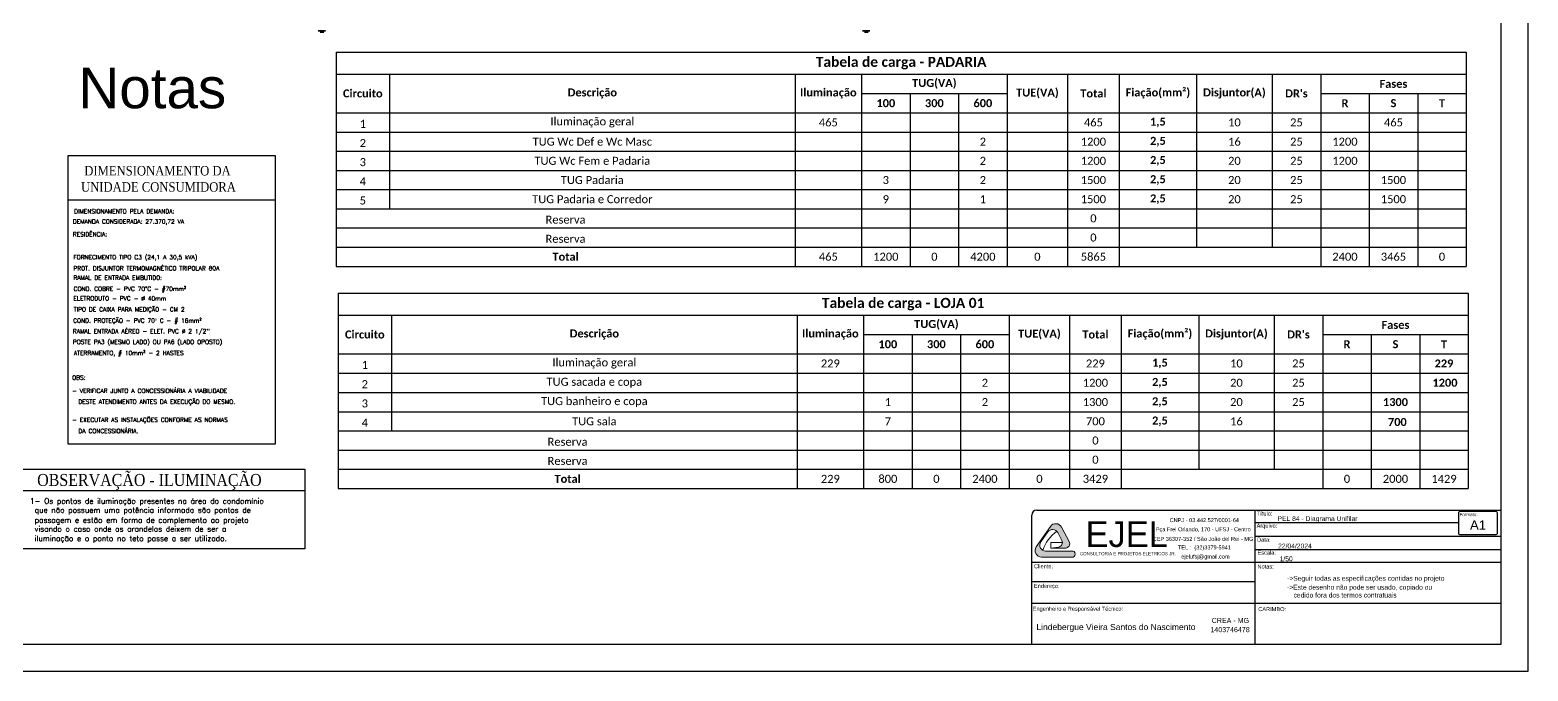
# Model space of a CAD drawing. Header units: millimetres. Extents: x 18652 to 51407, y 18252 to 30404.
# Drawn here: x 37127 to 39919, y 18252 to 19447 of the extents above; entities that cross this region are included whole.
import ezdxf

# ---------------------------------------------------------------- set-up
doc = ezdxf.new("R2010")
doc.units = ezdxf.units.MM
for name, color, linetype, lineweight in [('EJEL05130C', 130, 'Continuous', 30), ('EJEL0550C', 50, 'Continuous', 35), ('EJEL0910C', 10, 'Continuous', 9), ('EJELFORMATO', 170, 'Continuous', 25)]:
    doc.layers.add(name, color=color, linetype=linetype, lineweight=lineweight)
doc.styles.add('AGEONE', font='')
doc.styles.add('AR', font='arial.ttf')
doc.styles.add('EST2', font='GARA.TTF')
doc.styles.add('ROMANS', font='romans.shx')
doc.styles.get("Standard").update_dxf_attribs({"font": 'arial.ttf'})
doc.styles.add('t15', font='arial.ttf', dxfattribs={"height": 0.15})
doc.styles.get('AGEONE').set_extended_font_data('Ageone')

msp = doc.modelspace()

# ---------------------------------------------------------------- hatches: boundary and pattern name
at = {"layer": 'EJEL0910C'}
h = msp.add_hatch(color=256, dxfattribs=at)
h.dxf.hatch_style = 1
edge = h.paths.add_edge_path()
edge.add_arc((39042.60584978457, 18491.44801274936), 8.522312406961811, -81.42301880512713, 28.01405766303168, ccw=False)
edge.add_line((39043.87685121864, 18483.02101066579), (39029.50335966107, 18480.85313077192))
edge.add_line((39029.50335966109, 18480.85313077192), (39056.11998962521, 18480.85313077193))
edge.add_arc((39056.11998962518, 18489.3754431789), 8.522312406961884, 270, 388.0140576630249)
edge.add_line((39063.64376297276, 18493.37827260022), (39049.39175452809, 18520.16654409471))
edge.add_arc((39038.64350688874, 18514.44821634993), 12.17473200994444, 28.01405766304973, 145.1095997923744)
edge.add_line((39028.65721063988, 18521.41226594368), (39002.26523497955, 18483.56674460028))
edge.add_arc((39012.25153122839, 18476.60269500654), 12.17473200994433, 145.1095997923639, 269.9862535993906)
edge.add_line((39012.2486102673, 18464.427963347), (39071.13633463773, 18464.41383500678))
edge.add_ellipse((39071.13775361725, 18469.9109970867), major_axis=(0.001418979510487455, 5.497162079938893), ratio=0.7056061408771386, start_angle=180, end_angle=360.0417428966182)
edge.add_line((39071.13634667028, 18475.40815843719), (39019.7962000871, 18475.39606330382))
edge.add_arc((39019.79337169603, 18486.35332174772), 10.95725880895053, 145.1095997924006, 270.01478972746276, ccw=False)
edge.add_line((39010.80570507207, 18492.62096638209), (39023.71893073954, 18511.1382522382))
edge.add_arc((39032.70659736346, 18504.87060760384), 10.95725880894988, 28.01405766304339, 145.1095997923957, ccw=False)
edge.add_line((39042.38002023892, 18510.01710257414), (39050.12962313212, 18495.4508421707))

# ---------------------------------------------------------------- linework, layer by layer
for p, q in [((37697.28147918265, 19405.24881685548), (39803.65511066118, 19405.24881685548)), ((37697.28147918265, 19405.24881685548), (37697.28147918265, 19006.12136679282)), ((39803.65511066118, 19405.24881685548), (39803.65511066118, 19006.12136679282)), ((37697.28147918265, 19364.20896097222), (39803.65511066118, 19364.20896097222)), ((37797.01445099447, 19364.20896097222), (37797.01445099447, 19113.31251810885)), ((38552.80892724664, 19364.20896097222), (38552.80892724664, 19006.12136679282)), ((38676.77144325656, 19364.20896097222), (38676.77144325656, 19006.12136679282)), ((38948.01319230962, 19364.20896097222), (38948.01319230962, 19006.12136679282)), ((39060.79284176658, 19364.20896097222), (39060.79284176658, 19006.12136679282)), ((39156.79819139408, 19364.20896097222), (39156.79819139408, 19006.12136679282)), ((39301.26262941772, 19364.20896097222), (39301.26262941772, 19041.85175056481)), ((39441.99944525708, 19364.20896097222), (39441.99944525708, 19041.85175056481)), ((39532.41336160812, 19364.20896097222), (39532.41336160812, 19006.12136679282)), ((38676.77144325656, 19327.97773770671), (38948.01319230962, 19327.97773770671)), ((38767.18535960758, 19327.97773770671), (38767.18535960758, 19006.12136679282)), ((38857.59927595862, 19327.97773770671), (38857.59927595862, 19006.12136679282)), ((39532.41336160812, 19327.97773770671), (39803.65511066118, 19327.97773770671)), ((39622.82727795914, 19327.97773770671), (39622.82727795914, 19006.12136679282)), ((39713.24119431018, 19327.97773770671), (39713.24119431018, 19006.12136679282)), ((37697.28147918265, 19292.24735393471), (39803.65511066118, 19292.24735393471)), ((37697.28147918265, 19256.23405319689), (39803.65511066118, 19256.23405319689)), ((37697.28147918265, 19220.50366942488), (39803.65511066118, 19220.50366942488)), ((37697.28147918265, 19184.77328565287), (39803.65511066118, 19184.77328565287)), ((37697.28147918265, 19149.04290188086), (39803.65511066118, 19149.04290188086)), ((37697.28147918265, 19113.31251810885), (39803.65511066118, 19113.31251810885)), ((37697.28147918265, 19077.58213433683), (39803.65511066118, 19077.58213433683)), ((37697.28147918265, 19041.85175056481), (39803.65511066118, 19041.85175056481)), ((37697.28147918265, 19006.12136679282), (39803.65511066118, 19006.12136679282)), ((37701.06134713321, 18956.10946549077), (39807.43497861174, 18956.10946549077)), ((37701.06134713321, 18956.10946549077), (37701.06134713321, 18592.21538290887)), ((39807.43497861174, 18956.10946549077), (39807.43497861174, 18592.21538290887)), ((37701.06134713321, 18915.0696096075), (39807.43497861174, 18915.0696096075)), ((37800.79431894502, 18915.0696096075), (37800.79431894502, 18699.40653422491)), ((38556.5887951972, 18915.0696096075), (38556.5887951972, 18592.21538290887)), ((38680.55131120711, 18915.0696096075), (38680.55131120711, 18592.21538290887)), ((38951.79306026018, 18915.0696096075), (38951.79306026018, 18592.21538290887)), ((39064.57270971713, 18915.0696096075), (39064.57270971713, 18592.21538290887)), ((39160.57805934464, 18915.0696096075), (39160.57805934464, 18592.21538290887)), ((39305.04249736828, 18915.0696096075), (39305.04249736828, 18627.9457666809)), ((39445.77931320764, 18915.0696096075), (39445.77931320764, 18627.9457666809)), ((39536.19322955867, 18915.0696096075), (39536.19322955867, 18592.21538290887)), ((38680.55131120711, 18878.83838634201), (38951.79306026018, 18878.83838634201)), ((38770.96522755814, 18878.83838634201), (38770.96522755814, 18592.21538290887)), ((38861.37914390917, 18878.83838634201), (38861.37914390917, 18592.21538290887)), ((39536.19322955867, 18878.83838634201), (39807.43497861174, 18878.83838634201)), ((39626.6071459097, 18878.83838634201), (39626.6071459097, 18592.21538290887)), ((39717.02106226073, 18878.83838634201), (39717.02106226073, 18592.21538290887)), ((37701.06134713321, 18843.10800257), (39807.43497861174, 18843.10800257)), ((37701.06134713321, 18807.09470183217), (39807.43497861174, 18807.09470183217)), ((37701.06134713321, 18771.138749128), (39807.43497861174, 18771.138749128)), ((37701.06134713321, 18735.13691799693), (39807.43497861174, 18735.13691799693)), ((37701.06134713321, 18699.40653422491), (39807.43497861174, 18699.40653422491)), ((37701.06134713321, 18663.67615045288), (39807.43497861174, 18663.67615045288)), ((37701.06134713321, 18627.9457666809), (39807.43497861174, 18627.9457666809)), ((37701.06134713321, 18592.21538290887), (39807.43497861174, 18592.21538290887))]:
    msp.add_line(p, q)
at = {"layer": 'EJEL05130C'}
for p, q in [((37197.71404893976, 19130.01945644898), (37583.59629660093, 19130.01945644898)), ((37107.95658509448, 18628.23921063697), (37639.10529844087, 18628.23921063697)), ((37639.10529844087, 18628.23921063697), (37639.10529844087, 18479.58626489013)), ((37107.95658509448, 18588.23921063697), (37639.10529844087, 18588.23921063697)), ((37639.10529844087, 18479.58626489013), (37107.95658509448, 18479.58626489013))]:
    msp.add_line(p, q, dxfattribs=at)
at = {"layer": 'EJEL05130C', "ltscale": 0.35}
msp.add_lwpolyline([(37197.71404893976, 19212.38745644898), (37583.59629660093, 19212.38745644898), (37583.59629660093, 18674.83053940531), (37197.71404893976, 18674.83053940531)], close=True, dxfattribs=at)
at = {"layer": 'EJEL0550C', "linetype": 'Continuous'}
for p, q in [((37664.02622740556, 19445.18344324394), (37677.69214734275, 19445.18344324394)), ((37667.44163201287, 19442.45197986378), (37674.27674274056, 19442.45197986378)), ((38678.59704637276, 19445.18344324704), (38692.26296630996, 19445.18344324704)), ((38682.01245098007, 19442.45197986688), (38688.84756170777, 19442.45197986688))]:
    msp.add_line(p, q, dxfattribs=at)
at = {"layer": 'EJEL0910C'}
for p, q in [((39002.26523497954, 18483.56674460028), (39028.65721063985, 18521.41226594368)), ((39049.3917545281, 18520.16654409471), (39063.64376297276, 18493.37827260022)), ((39010.8057050721, 18492.62096638209), (39023.71893073953, 18511.1382522382)), ((39051.12045440212, 18491.81038958087), (39029.50335966109, 18491.81038958087)), ((39029.50335966109, 18480.85313077192), (39029.50335966109, 18491.81038958087)), ((39042.3800202389, 18510.01710257414), (39050.12962313209, 18495.45084217071)), ((39071.13633463779, 18464.41383500677), (39012.2486102673, 18464.427963347)), ((39071.13634667028, 18475.40815843719), (39019.79620008735, 18475.39606330382)), ((39029.50335966109, 18480.85313077192), (39043.87685121864, 18483.02101066579)), ((39056.11998962518, 18480.85313077192), (39029.50335966109, 18480.85313077192)), ((39056.11998962518, 18480.85313077192), (39029.50335966109, 18480.85313077192))]:
    msp.add_line(p, q, dxfattribs=at)
for centre, radius, start, end in [((39083.92243181384, 18453.082795058), 73.4833947464707, 126.1074537238447, 161.1486609979312), ((39032.70659736346, 18504.87060760384), 10.95725880895034, 28.01405766319019, 145.1095997924586), ((39038.64350688874, 18514.44821634993), 12.17473200994482, 28.01405766319019, 145.1095997924586), ((39012.25153122839, 18476.60269500654), 12.17473200994482, 145.1095997924586, 269.9862535995081), ((39019.79337169603, 18486.35332174772), 10.95725880895034, 145.1095997924586, 270.0147897285953), ((39042.60584978457, 18491.44801274936), 8.522312406961372, 278.5769811947219, 28.01405766319019), ((39056.11998962518, 18489.3754431789), 8.522312406961372, 270, 28.01405766319019)]:
    msp.add_arc(centre, radius, start, end, dxfattribs=at)
msp.add_ellipse((39071.13775361708, 18469.91099708734), major_axis=(0.001418979510487455, 5.497162079938893), ratio=0.7056061408771386, start_param=3.141592653589793, end_param=6.283913858164894, dxfattribs=at)
at = {"layer": 'EJELFORMATO'}
for p, q in [((38993.87641759776, 18301.84132816532), (38993.87641759776, 18542.50189535553)), ((39003.21585040755, 18551.84132816532), (39868.87641759776, 18551.84132816532)), ((39409.8426419379, 18551.75369872581), (39409.8426419379, 18301.84132816532)), ((39789.07315408051, 18545.66525187681), (39789.07315408031, 18509.95848065779)), ((39858.19645870812, 18549.43578796713), (39792.84369017041, 18549.43578796713)), ((39861.9669947972, 18509.95848065779), (39861.9669947972, 18546.34351616506)), ((39409.96349748308, 18528.56125440306), (39789.07315408043, 18528.56125440303)), ((39409.96349748308, 18503.56125440306), (39868.87641759776, 18503.56125440306)), ((39792.84369017041, 18506.18794456747), (39858.19645870812, 18506.18794456747)), ((39409.87174184341, 18478.56125440306), (39868.87641759776, 18478.56125440306)), ((39868.77140197219, 18453.97644869654), (38993.87641759776, 18453.97644869654)), ((38993.87641759776, 18418.65468582077), (39409.86822560485, 18418.65468582077)), ((38993.87641759776, 18378.56125440306), (39868.74033176055, 18378.56125440306))]:
    msp.add_line(p, q, dxfattribs=at)
at = {"layer": 'EJELFORMATO', "color": 7}
msp.add_lwpolyline([(35713.87641759776, 18252.03906181687), (39918.87641759776, 18252.03906181687), (39918.87641759776, 21222.03906181686), (35713.87641759776, 21222.03906181686)], close=True, dxfattribs=at)
at = {"layer": 'EJELFORMATO'}
msp.add_lwpolyline([(39868.87641759776, 18302.03906181687), (39868.87641759776, 21172.03906181686), (35838.87641759776, 21172.03906181686), (35838.87641759776, 18302.03906181687)], close=True, dxfattribs=at)
for centre, radius, start, end in [((39003.21585040755, 18542.50189535553), 9.33943280980202, 90, 180), ((39792.84369017041, 18545.66525187681), 3.770536090141248, 90, 180), ((39858.16466105156, 18545.55209383261), 3.88382430362939, 11.75773836391619, 89.53090260243806), ((39792.84369017041, 18509.95848065779), 3.770536090141248, 180, 270), ((39858.19645870812, 18509.95848065779), 3.770536090141248, 270, 0)]:
    msp.add_arc(centre, radius, start, end, dxfattribs=at)

# ---------------------------------------------------------------- texts
for s, insert, char_height, width, attachment_point in [('{\\fCalibri|b1|i0|c0|p34;Tabela de carga - PADARIA}', (38750.46829492191, 19384.72888891385), 18.6381109216007, 2090.523899356191, 5), ('{\\fCalibri|b1|i0|c0;TUG(VA)', (38812.39231778308, 19346.09334933946), 14.91048873728056, 255.3920169307591, 5), ('{\\fCalibri|b1|i0|c0;Fases', (39668.03423613464, 19346.09334933946), 14.91048873728056, 255.3920169307591, 5), ('{\\fCalibri|b1|i0|c0;Circuito', (37747.14796508857, 19328.22815745345), 14.91048873728056, 83.883239689516, 5), ('{\\fCalibri|b1|i0|c0;Descrição', (38174.91168912056, 19328.22815745345), 14.91048873728056, 739.9447441298607, 5), ('{\\fCalibri|b1|i0|c0;Iluminação', (38614.7901852516, 19328.22815745345), 14.91048873728056, 108.1127838875969, 5), ('{\\fCalibri|b1|i0|c0;TUE(VA)', (39004.40301703809, 19328.22815745345), 14.91048873728056, 96.92991733463649, 5), ('{\\fCalibri|b1|i0|c0;Total', (39108.79551658033, 19328.22815745345), 14.91048873728056, 80.15561750519585, 5), ('{\\fCalibri|b1|i0|c0;Fiação(mm²)', (39229.03041040593, 19328.22815745345), 14.91048873728056, 128.6147059013577, 5), ('{\\fCalibri|b1|i0|c0;Disjuntor(A)', (39371.63103733743, 19328.22815745345), 14.91048873728056, 124.8870837170375, 5), ("{\\fCalibri|b1|i0|c0;DR's", (39487.2064034326, 19328.22815745345), 14.91048873728056, 74.56418422871562, 5), ('{\\fCalibri|b1|i0|c0;100', (38721.97840143207, 19310.1125458207), 14.91048873728056, 74.56418422871562, 5), ('{\\fCalibri|b1|i0|c0;300', (38812.39231778309, 19310.1125458207), 14.91048873728056, 74.56418422871562, 5), ('{\\fCalibri|b1|i0|c0;600', (38902.80623413411, 19310.1125458207), 14.91048873728056, 74.56418422871562, 5), ('{\\fCalibri|b1|i0|c0;R', (39577.62031978363, 19310.1125458207), 14.91048873728056, 74.56418422871562, 5), ('{\\fCalibri|b1|i0|c0;S', (39668.03423613466, 19310.1125458207), 14.91048873728056, 74.56418422871562, 5), ('{\\fCalibri|b1|i0|c0;T', (39758.44815248567, 19310.1125458207), 14.91048873728056, 74.56418422871562, 5), ('{\\fCalibri|b0|i0|c0;1', (37747.14796508855, 19264.15891925804), 14.91048873728056, 83.883239689516, 8), ('{\\fCalibri|b0|i0|c0;Iluminação geral', (38174.91168912056, 19274.2407035658), 14.91048873728056, 739.9447441298607, 5), ('{\\fCalibri|b0|i0|c0;465', (38614.7901852516, 19274.2407035658), 14.91048873728056, 108.1127838875969, 5), ('{\\fCalibri|b0|i0|c0;465', (39108.79551658033, 19274.2407035658), 14.91048873728056, 80.15561750519585, 5), ('{\\fCalibri|b1|i0|c0;1,5', (39229.03041040593, 19274.2407035658), 14.91048873728056, 128.6147059013577, 5), ('{\\fCalibri|b0|i0|c0;10', (39371.63103733741, 19274.2407035658), 14.91048873728056, 124.8870837170375, 5), ('{\\fCalibri|b0|i0|c0;25', (39487.2064034326, 19274.2407035658), 14.91048873728056, 74.56418422871562, 5), ('{\\fCalibri|b0|i0|c0|p34;465}', (39668.03423613466, 19274.2407035658), 14.91048873728056, 74.56418422871562, 5), ('{\\fCalibri|b0|i0|c0;2', (37747.14796508855, 19228.42853548602), 14.91048873728056, 83.883239689516, 8), ('{\\fCalibri|b0|i0|c0|p34;TUG Wc Def e Wc Masc}', (38174.91168912056, 19238.36886131086), 14.91048873728056, 739.9447441298607, 5), ('{\\fCalibri|b0|i0|c0;2', (38902.80623413411, 19238.36886131086), 14.91048873728056, 74.56418422871562, 5), ('{\\fCalibri|b0|i0|c0;1200', (39108.79551658033, 19238.36886131086), 14.91048873728056, 80.15561750519585, 5), ('{\\fCalibri|b1|i0|c0;2,5', (39229.03041040593, 19238.36886131086), 14.91048873728056, 128.6147059013577, 5), ('{\\fCalibri|b0|i0|c0;16', (39371.63103733741, 19238.36886131086), 14.91048873728056, 124.8870837170375, 5), ('{\\fCalibri|b0|i0|c0;25', (39487.2064034326, 19238.36886131086), 14.91048873728056, 74.56418422871562, 5), ('{\\fCalibri|b0|i0|c0;1200', (39577.62031978363, 19238.36886131086), 14.91048873728056, 74.56418422871562, 5), ('{\\fCalibri|b0|i0|c0|p34;TUG Wc Fem e Padaria}', (38174.91168912056, 19202.63847753889), 14.91048873728056, 739.9447441298607, 5), ('{\\fCalibri|b0|i0|c0;2', (38902.80623413411, 19202.63847753889), 14.91048873728056, 74.56418422871562, 5), ('{\\fCalibri|b0|i0|c0;1200', (39108.79551658033, 19202.63847753889), 14.91048873728056, 80.15561750519585, 5), ('{\\fCalibri|b1|i0|c0;2,5', (39229.03041040593, 19202.63847753889), 14.91048873728056, 128.6147059013577, 5), ('{\\fCalibri|b0|i0|c0;20', (39371.63103733741, 19202.63847753889), 14.91048873728056, 124.8870837170375, 5), ('{\\fCalibri|b0|i0|c0;25', (39487.2064034326, 19202.63847753889), 14.91048873728056, 74.56418422871562, 5), ('{\\fCalibri|b0|i0|c0;1200', (39577.62031978363, 19202.63847753889), 14.91048873728056, 74.56418422871562, 5), ('{\\fCalibri|b0|i0|c0;3', (37747.14796508855, 19192.69815171403), 14.91048873728056, 83.883239689516, 8), ('{\\fCalibri|b0|i0|c0;4', (37747.14796508855, 19156.96776794201), 14.91048873728056, 83.883239689516, 8), ('{\\fCalibri|b0|i0|c0|p34;TUG Padaria}', (38174.91168912056, 19166.90809376685), 14.91048873728056, 739.9447441298607, 5), ('{\\fCalibri|b0|i0|c0;3', (38721.97840143207, 19166.90809376685), 14.91048873728056, 74.56418422871562, 5), ('{\\fCalibri|b0|i0|c0;2', (38902.80623413411, 19166.90809376685), 14.91048873728056, 74.56418422871562, 5), ('{\\fCalibri|b0|i0|c0;1500', (39108.79551658033, 19166.90809376685), 14.91048873728056, 80.15561750519585, 5), ('{\\fCalibri|b1|i0|c0;2,5', (39229.03041040593, 19166.90809376685), 14.91048873728056, 128.6147059013577, 5), ('{\\fCalibri|b0|i0|c0;20', (39371.63103733741, 19166.90809376685), 14.91048873728056, 124.8870837170375, 5), ('{\\fCalibri|b0|i0|c0;25', (39487.2064034326, 19166.90809376685), 14.91048873728056, 74.56418422871562, 5), ('{\\fCalibri|b0|i0|c0;1500', (39668.03423613466, 19166.90809376685), 14.91048873728056, 74.56418422871562, 5), ('{\\fCalibri|b0|i0|c0;5', (37747.14796508855, 19121.23738417), 14.91048873728056, 83.883239689516, 8), ('{\\fCalibri|b0|i0|c0|p34;TUG Padaria e Corredor}', (38174.91168912056, 19131.17770999485), 14.91048873728056, 739.9447441298607, 5), ('{\\fCalibri|b0|i0|c0;9', (38721.97840143207, 19131.17770999485), 14.91048873728056, 74.56418422871562, 5), ('{\\fCalibri|b0|i0|c0;1', (38902.80623413411, 19131.17770999485), 14.91048873728056, 74.56418422871562, 5), ('{\\fCalibri|b0|i0|c0;1500', (39108.79551658033, 19131.17770999485), 14.91048873728056, 80.15561750519585, 5), ('{\\fCalibri|b1|i0|c0;2,5', (39229.03041040593, 19131.17770999485), 14.91048873728056, 128.6147059013577, 5), ('{\\fCalibri|b0|i0|c0;20', (39371.63103733741, 19131.17770999485), 14.91048873728056, 124.8870837170375, 5), ('{\\fCalibri|b0|i0|c0;25', (39487.2064034326, 19131.17770999485), 14.91048873728056, 74.56418422871562, 5), ('{\\fCalibri|b0|i0|c0;1500', (39668.03423613466, 19131.17770999485), 14.91048873728056, 74.56418422871562, 5), ('{\\fCalibri|b0|i0|c0;Reserva', (38125.04520321467, 19085.50700039797), 14.91048873728056, 839.677715941683, 8), ('{\\fCalibri|b0|i0|c0;0', (39108.79551658033, 19095.44732622283), 14.91048873728056, 80.15561750519585, 5), ('{\\fCalibri|b0|i0|c0;Reserva', (38125.04520321467, 19049.77661662598), 14.91048873728056, 839.677715941683, 8), ('{\\fCalibri|b0|i0|c0;0', (39108.79551658033, 19059.71694245084), 14.91048873728056, 80.15561750519585, 5), ('{\\fCalibri|b1|i0|c0;Total', (38125.04520321467, 19023.9865586788), 14.91048873728056, 839.677715941683, 5), ('{\\fCalibri|b0|i0|c0;465', (38614.7901852516, 19023.9865586788), 14.91048873728056, 108.1127838875969, 5), ('{\\fCalibri|b0|i0|c0;1200', (38721.97840143207, 19023.9865586788), 14.91048873728056, 74.56418422871562, 5), ('{\\fCalibri|b0|i0|c0;0', (38812.39231778309, 19023.9865586788), 14.91048873728056, 74.56418422871562, 5), ('{\\fCalibri|b0|i0|c0;4200', (38902.80623413411, 19023.9865586788), 14.91048873728056, 74.56418422871562, 5), ('{\\fCalibri|b0|i0|c0;0', (39004.40301703809, 19023.9865586788), 14.91048873728056, 96.92991733463649, 5), ('{\\fCalibri|b0|i0|c0;5865', (39108.79551658033, 19023.9865586788), 14.91048873728056, 80.15561750519585, 5), ('{\\fCalibri|b0|i0|c0;2400', (39577.62031978363, 19023.9865586788), 14.91048873728056, 74.56418422871562, 5), ('{\\fCalibri|b0|i0|c0|p34;3465}', (39668.03423613466, 19023.9865586788), 14.91048873728056, 74.56418422871562, 5), ('{\\fCalibri|b0|i0|c0;0', (39758.44815248567, 19023.9865586788), 14.91048873728056, 74.56418422871562, 5), ('{\\fCalibri|b1|i0|c0|p34;Tabela de carga - LOJA 01}', (38754.24816287246, 18935.58953754915), 18.6381109216007, 2090.523899356191, 5), ('{\\fCalibri|b1|i0|c0;TUG(VA)', (38816.17218573365, 18896.95399797476), 14.91048873728056, 255.3920169307591, 5), ('{\\fCalibri|b1|i0|c0;Fases', (39671.8141040852, 18896.95399797476), 14.91048873728056, 255.3920169307591, 5), ('{\\fCalibri|b1|i0|c0;Circuito', (37750.92783303911, 18879.08880608876), 14.91048873728056, 83.883239689516, 5), ('{\\fCalibri|b1|i0|c0;Descrição', (38178.69155707112, 18879.08880608876), 14.91048873728056, 739.9447441298607, 5), ('{\\fCalibri|b1|i0|c0;Iluminação', (38618.57005320216, 18879.08880608876), 14.91048873728056, 108.1127838875969, 5), ('{\\fCalibri|b1|i0|c0;TUE(VA)', (39008.18288498865, 18879.08880608876), 14.91048873728056, 96.92991733463649, 5), ('{\\fCalibri|b1|i0|c0;Total', (39112.57538453089, 18879.08880608876), 14.91048873728056, 80.15561750519585, 5), ('{\\fCalibri|b1|i0|c0;Fiação(mm²)', (39232.81027835648, 18879.08880608876), 14.91048873728056, 128.6147059013577, 5), ('{\\fCalibri|b1|i0|c0;Disjuntor(A)', (39375.41090528796, 18879.08880608876), 14.91048873728056, 124.8870837170375, 5), ("{\\fCalibri|b1|i0|c0;DR's", (39490.98627138315, 18879.08880608876), 14.91048873728056, 74.56418422871562, 5), ('{\\fCalibri|b1|i0|c0;100', (38725.75826938263, 18860.97319445598), 14.91048873728056, 74.56418422871562, 5), ('{\\fCalibri|b1|i0|c0;300', (38816.17218573365, 18860.97319445598), 14.91048873728056, 74.56418422871562, 5), ('{\\fCalibri|b1|i0|c0;600', (38906.58610208466, 18860.97319445598), 14.91048873728056, 74.56418422871562, 5), ('{\\fCalibri|b1|i0|c0;R', (39581.40018773419, 18860.97319445598), 14.91048873728056, 74.56418422871562, 5), ('{\\fCalibri|b1|i0|c0;S', (39671.81410408521, 18860.97319445598), 14.91048873728056, 74.56418422871562, 5), ('{\\fCalibri|b1|i0|c0;T', (39762.22802043623, 18860.97319445598), 14.91048873728056, 74.56418422871562, 5), ('{\\fCalibri|b0|i0|c0;1', (37750.92783303911, 18815.01956789335), 14.91048873728056, 83.883239689516, 8), ('{\\fCalibri|b0|i0|c0|p34;Iluminação geral}', (38178.69155707112, 18825.10135220108), 14.91048873728056, 739.9447441298607, 5), ('{\\fCalibri|b0|i0|c0;229', (38618.57005320216, 18825.10135220108), 14.91048873728056, 108.1127838875969, 5), ('{\\fCalibri|b0|i0|c0;229', (39112.57538453089, 18825.10135220108), 14.91048873728056, 80.15561750519585, 5), ('{\\fCalibri|b1|i0|c0;1,5', (39232.81027835648, 18825.10135220108), 14.91048873728056, 128.6147059013577, 5), ('{\\fCalibri|b0|i0|c0;10', (39375.41090528796, 18825.10135220108), 14.91048873728056, 124.8870837170375, 5), ('{\\fCalibri|b0|i0|c0;25', (39490.98627138315, 18825.10135220108), 14.91048873728056, 74.56418422871562, 5), ('{\\fCalibri|b1|i0|c0;229', (39762.22802043623, 18825.10135220108), 14.91048873728056, 74.56418422871562, 5), ('{\\fCalibri|b0|i0|c0;2', (37750.92783303911, 18779.06361518915), 14.91048873728056, 83.883239689516, 8), ('{\\fCalibri|b0|i0|c0|p34;TUG sacada e copa}', (38178.69155707112, 18789.11672548009), 14.91048873728056, 739.9447441298607, 5), ('{\\fCalibri|b0|i0|c0;2', (38906.58610208466, 18789.11672548009), 14.91048873728056, 74.56418422871562, 5), ('{\\fCalibri|b0|i0|c0;1200', (39112.57538453089, 18789.11672548009), 14.91048873728056, 80.15561750519585, 5), ('{\\fCalibri|b1|i0|c0;2,5', (39232.81027835648, 18789.11672548009), 14.91048873728056, 128.6147059013577, 5), ('{\\fCalibri|b0|i0|c0;20', (39375.41090528796, 18789.11672548009), 14.91048873728056, 124.8870837170375, 5), ('{\\fCalibri|b0|i0|c0;25', (39490.98627138315, 18789.11672548009), 14.91048873728056, 74.56418422871562, 5), ('{\\fCalibri|b1|i0|c0;1200', (39764.05763749033, 18789.15992048007), 14.91048873728056, 74.56418422871562, 5), ('{\\fCalibri|b0|i0|c0|p34;TUG banheiro e copa}', (38178.69155707112, 18753.13783356245), 14.91048873728056, 739.9447441298607, 5), ('{\\fCalibri|b0|i0|c0;3', (37750.92783303911, 18743.06178405807), 14.91048873728056, 83.883239689516, 8), ('{\\fCalibri|b0|i0|c0;1', (38725.75826938263, 18753.13783356245), 14.91048873728056, 74.56418422871562, 5), ('{\\fCalibri|b0|i0|c0;2', (38906.58610208466, 18753.13783356245), 14.91048873728056, 74.56418422871562, 5), ('{\\fCalibri|b0|i0|c0;1300', (39112.57538453089, 18753.13783356245), 14.91048873728056, 80.15561750519585, 5), ('{\\fCalibri|b1|i0|c0;2,5', (39232.81027835648, 18753.13783356245), 14.91048873728056, 128.6147059013577, 5), ('{\\fCalibri|b0|i0|c0;20', (39375.41090528796, 18753.13783356245), 14.91048873728056, 124.8870837170375, 5), ('{\\fCalibri|b0|i0|c0;25', (39490.98627138315, 18753.13783356245), 14.91048873728056, 74.56418422871562, 5), ('{\\fCalibri|b1|i0|c0;1300', (39671.81410408521, 18753.13783356245), 14.91048873728056, 74.56418422871562, 5), ('{\\fCalibri|b0|i0|c0;4', (37750.92783303911, 18707.33140028605), 14.91048873728056, 83.883239689516, 8), ('{\\fCalibri|b0|i0|c0|p34;TUG sala }', (38178.69155707112, 18717.2717261109), 14.91048873728056, 739.9447441298607, 5), ('{\\fCalibri|b0|i0|c0;7', (38725.75826938263, 18717.2717261109), 14.91048873728056, 74.56418422871562, 5), ('{\\fCalibri|b0|i0|c0;700', (39112.57538453089, 18717.2717261109), 14.91048873728056, 80.15561750519585, 5), ('{\\fCalibri|b1|i0|c0;2,5', (39232.81027835648, 18717.2717261109), 14.91048873728056, 128.6147059013577, 5), ('{\\fCalibri|b0|i0|c0;16', (39375.41090528796, 18717.2717261109), 14.91048873728056, 124.8870837170375, 5), ('{\\fCalibri|b1|i0|c0;700', (39675.30596187583, 18716.03726978884), 14.91048873728056, 74.56418422871562, 5), ('{\\fCalibri|b0|i0|c0;Reserva', (38128.82507116523, 18671.60101651406), 14.91048873728056, 839.677715941683, 8), ('{\\fCalibri|b0|i0|c0;0', (39112.57538453089, 18681.54134233892), 14.91048873728056, 80.15561750519585, 5), ('{\\fCalibri|b0|i0|c0;Reserva', (38128.82507116523, 18635.87063274204), 14.91048873728056, 839.677715941683, 8), ('{\\fCalibri|b0|i0|c0;0', (39112.57538453089, 18645.81095856688), 14.91048873728056, 80.15561750519585, 5), ('{\\fCalibri|b1|i0|c0;Total', (38128.82507116523, 18610.08057479489), 14.91048873728056, 839.677715941683, 5), ('{\\fCalibri|b0|i0|c0;229', (38618.57005320216, 18610.08057479489), 14.91048873728056, 108.1127838875969, 5), ('{\\fCalibri|b0|i0|c0;800', (38725.75826938263, 18610.08057479489), 14.91048873728056, 74.56418422871562, 5), ('{\\fCalibri|b0|i0|c0;0', (38816.17218573365, 18610.08057479489), 14.91048873728056, 74.56418422871562, 5), ('{\\fCalibri|b0|i0|c0;2400', (38906.58610208466, 18610.08057479489), 14.91048873728056, 74.56418422871562, 5), ('{\\fCalibri|b0|i0|c0;0', (39008.18288498865, 18610.08057479489), 14.91048873728056, 96.92991733463649, 5), ('{\\fCalibri|b0|i0|c0;3429', (39112.57538453089, 18610.08057479489), 14.91048873728056, 80.15561750519585, 5), ('{\\fCalibri|b0|i0|c0;0', (39581.40018773419, 18610.08057479489), 14.91048873728056, 74.56418422871562, 5), ('{\\fCalibri|b0|i0|c0|p34;2000}', (39671.81410408521, 18610.08057479489), 14.91048873728056, 74.56418422871562, 5), ('{\\fCalibri|b0|i0|c0|p34;1429}', (39762.22802043623, 18610.08057479489), 14.91048873728056, 74.56418422871562, 5)]:
    msp.add_mtext(s, dxfattribs=dict(insert=insert, char_height=char_height, width=width, attachment_point=attachment_point))
at = {"layer": 'EJEL05130C'}
for s, height, style, p in [('DIMENSIONAMENTO DA', 17.7388992, 'EST2', (37227.973492053, 19175.44079925348)), ('UNIDADE CONSUMIDORA', 17.7388992, 'EST2', (37221.98961153702, 19145.22549783265)), ('DIMENSIONAMENTO PELA DEMANDA:', 7.961564160000002, 'ROMANS', (37209.21318588329, 19104.8096455306)), ('DEMANDA CONSIDERADA: 27.370,72 VA', 7.961564160000002, 'ROMANS', (37206.7835096362, 19085.64014256676)), ('RESIDÊNCIA:', 7.961564160000002, 'ROMANS', (37206.7835096362, 19061.95079915763)), ('FORNECIMENTO TIPO C3 (24,1 A 30,5 kVA)', 7.961564160000002, 'ROMANS', (37207.75140249317, 19019.20523645166)), ('RAMAL DE ENTRADA EMBUTIDO:', 7.961564160000002, 'ROMANS', (37207.81231013442, 18980.8434698508)), ('PROT. DISJUNTOR TERMOMAGNÉTICO TRIPOLAR 80A', 7.961564160000002, 'ROMANS', (37207.83841340924, 18998.52776539465)), ('COND. COBRE - PVC 70°C - #70mm²', 7.961564160000002, 'ROMANS', (37208.32567453929, 18960.19645261442)), ('TIPO DE CAIXA PARA MEDIÇÃO - CM 2', 7.961564160000002, 'ROMANS', (37208.32567453929, 18921.77377837226)), ('ELETRODUTO - PVC - Ø 40mm', 7.961564160000002, 'ROMANS', (37207.80360904281, 18942.26852650554)), ('COND. PROTEÇÃO - PVC 70º C - # 16mm²', 7.961564160000002, 'ROMANS', (37207.39092869797, 18901.12676113589)), ("RAMAL ENTRADA AÉREO - ELET. PVC ∅ 2 1/2''", 7.961564160000002, 'ROMANS', (37206.7835096362, 18881.23901772674)), ('POSTE PA3 (MESMO LADO) OU PA6 (LADO OPOSTO)', 7.961564160000002, 'ROMANS', (37206.7835096362, 18861.35127431758)), ('ATERRAMENTO, # 10mm² - 2 HASTES', 7.961564160000002, 'ROMANS', (37208.60576682153, 18840.70425708118)), ('OBS:', 7.961564160000002, 'ROMANS', (37205.40069180026, 18794.79100071782)), ('- VERIFICAR JUNTO A CONCESSIONÁRIA A VIABILIDADE', 7.961564160000002, 'ROMANS', (37205.17446341844, 18770.19881546995)), ('  DESTE ATENDIMENTO ANTES DA EXECUÇÃO DO MESMO.', 7.961564160000002, 'ROMANS', (37206.17508895336, 18749.8171815276)), ('- EXECUTAR AS INSTALAÇÕES CONFORME AS NORMAS', 7.961564160000002, 'ROMANS', (37205.17446341844, 18716.12994758524)), ('  DA CONCESSIONÁRIA.', 7.961564160000002, 'ROMANS', (37206.17508895336, 18695.33936233734)), ('OBSERVAÇÃO - ILUMINAÇÃO', 22.3976, 'EST2', (37140.25990537211, 18596.89538937102)), ('1- Os pontos de iluminação presentes na área do condomínio', 10.05248, 'ROMANS', (37126.70928928483, 18563.87680291124, -3846360.588051656)), ('que não possuem uma potência informada são pontos de', 10.05248, 'ROMANS', (37135.72151173433, 18546.93925593595, -3846360.588051656)), ('visando o caso onde as arandelas deixem de ser a ', 10.05248, 'ROMANS', (37135.72151173433, 18511.772318583, -3846360.588051656)), ('passagem e estão em forma de complemento ao projeto ', 10.05248, 'ROMANS', (37135.72151173433, 18528.25332920106, -3846360.588051656)), ('iluminação e o ponto no teto passe a ser utilizado.', 10.05248, 'ROMANS', (37135.72151173433, 18494.10751737039, -3846360.588051656))]:
    msp.add_text(s, height=height, dxfattribs=dict(at, style=style)).set_placement(p)
at = {"layer": 'EJEL05130C', "ltscale": 0.08, "insert": (37217.15189040266, 19376.11426586488), "char_height": 75.48115423527842, "attachment_point": 1, "style": 't15'}
msp.add_mtext_dynamic_manual_height_columns('Notas', width=11292.28650555878, gutter_width=0.2116282272782606, heights=[0], dxfattribs=at)
at = {"layer": 'EJEL0550C'}
for s, height, p in [('Título:', 7.5, (39413.32920224569, 18541.72982473644)), ('Formato:', 6, (39791.3417274573, 18540.61716065498)), ('Arquivo:', 7.5, (39412.95030522835, 18519.04087021179)), ('Data:', 7.5, (39413.99146378605, 18493.06992142698)), ('Escala:', 7.5, (39414.67327836779, 18468.82070490463)), ('Cliente:', 7.5, (38998.05854119972, 18443.53173899179)), ('Notas:', 7.5, (39414.65734276539, 18442.97420834692)), ('Endereço:', 7.5, (38997.97052110231, 18406.88450008888)), ('Engenheiro e Responsável Técnico:', 7.5, (38995.71651570842, 18364.2621178783)), ('CARIMBO:', 7.5, (39416.08742741152, 18363.67589080254))]:
    msp.add_text(s, height=height, dxfattribs=at).set_placement(p)
at = {"layer": 'EJEL0910C'}
for s, height, p in [('PEL 84 - Diagrama Unifilar', 8.965787222641666, (39452.03578722407, 18531.54323102883)), ('22/04/2024', 8.965787222641666, (39453.12688324793, 18480.53824906427)), ('1/50', 8.965787222641666, (39455.97695980567, 18456.60545977741)), ('->Seguir todas as especificações contidas no projeto', 8.965787222641666, (39469.71482908109, 18420.30702270493)), ('->Este desenho não pode ser usado, copiado ou', 8.965787222641666, (39469.71482908109, 18403.70536606578)), ('    cedido fora dos termos contratuais', 8.965787222641666, (39467.91591648458, 18389.04138264948)), ('CREA - MG', 9.43869607374177, (39329.3277747434, 18341.53038322509)), ('Lindebergue Vieira Santos do Nascimento', 11.32643528849012, (39002.6579066205, 18328.37495183056)), ('1403746478', 9.43869607374177, (39326.80939613455, 18324.44428089834))]:
    msp.add_text(s, height=height, dxfattribs=at).set_placement(p)
for s, height, style, p in [('EJEL', 48.04040216262665, 'AGEONE', (39094.08188647887, 18483.04304834416)), ('Pça Frei Orlando, 170 - UFSJ - Centro', 7.425507176296378, 'AR', (39225.09609039914, 18512.46612875897)), ('CNPJ - 03.442.527/0001-64', 7.425507176296378, 'AR', (39250.89517600997, 18529.47918346306)), ('A1', 17.63410218702097, 'AR', (39810.64688821085, 18515.18927784325)), ('CEP 36307-352 / São João del Rei - MG', 7.425507176296378, 'AR', (39219.44697149028, 18494.5664564365)), ('TEL :  (32)3379-5941', 7.425507176296378, 'AR', (39266.41320158044, 18478.62257553203)), ('CONSULTORIA E PROJETOS ELETRICOS JR.', 6.000000000000001, 'AGEONE', (39083.74068497116, 18467.74640842923)), ('ejelufsj@gmail.com', 7.425507176296378, 'AR', (39272.55830812978, 18461.6739190903))]:
    msp.add_text(s, height=height, dxfattribs=dict(at, style=style)).set_placement(p)

doc.saveas('drawing.dxf')
